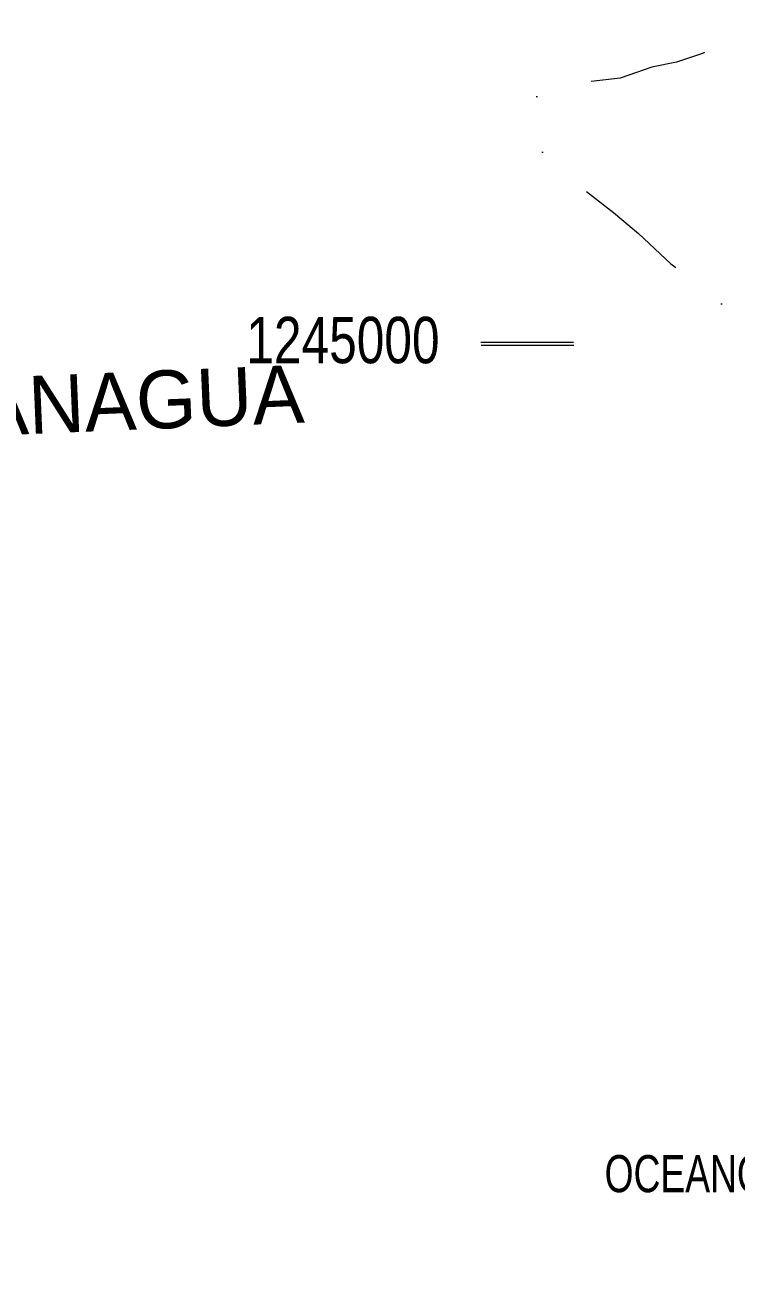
# Model space of a CAD drawing. Header units: inches. Extents: x 610851 to 630254, y 1234683 to 1264905.
# Drawn here: x 622566 to 622873, y 1244317 to 1244851 of the extents above; entities that cross this region are included whole.
import ezdxf
from ezdxf.enums import TextEntityAlignment as Align

# ---------------------------------------------------------------- set-up
doc = ezdxf.new("R2010")
doc.units = ezdxf.units.IN
doc.header["$MEASUREMENT"] = 0
doc.linetypes.add('DGN6', pattern=[126.423315, 0, -25.284663, 50.569326, -25.284663, 0, -25.284663])
for name, color, linetype, lineweight in [('ACTUALIZACION SIT 2011', 7, 'Continuous', 0), ('Level 17', 7, 'Continuous', 0), ('Level 2', 7, 'Continuous', 0), ('Level 7', 7, 'Continuous', 0)]:
    doc.layers.add(name, color=color, linetype=linetype, lineweight=lineweight)
doc.styles.add('Styledgn003', font='dgn003.shx')
doc.styles.add('Styledgn032', font='dgn032.shx')

# ---------------------------------------------------------------- blocks, each defined once
blk = doc.blocks.new('COOBOR11')
at = {"layer": 'Level 17', "color": 2, "linetype": 'Continuous', "lineweight": 0}
blk.add_line((20, 0), (-20, 0), dxfattribs=at)
blk = doc.blocks.new('ORIGEN11')
at = {"color": 7, "linetype": 'Continuous', "lineweight": 0}
blk.add_blockref('COOBOR11', (0, 0), dxfattribs=at)
blk = doc.blocks.new('COOBOR15')
at = {"layer": 'Level 17', "color": 2, "linetype": 'Continuous', "lineweight": 0}
blk.add_line((19.99, 0), (-19.99, 0), dxfattribs=at)
blk = doc.blocks.new('ORIGEN15')
at = {"color": 7, "linetype": 'Continuous', "lineweight": 0}
blk.add_blockref('COOBOR15', (0, 0), dxfattribs=at)
blk = doc.blocks.new('COOBOR26')
at = {"layer": 'Level 17', "color": 2, "linetype": 'Continuous', "lineweight": 0}
blk.add_line((20, 0), (-20, 0), dxfattribs=at)
blk = doc.blocks.new('ORIGEN26')
at = {"color": 7, "linetype": 'Continuous', "lineweight": 0}
blk.add_blockref('COOBOR26', (0, 0), dxfattribs=at)
blk = doc.blocks.new('COOBOR30')
at = {"layer": 'Level 17', "color": 2, "linetype": 'Continuous', "lineweight": 0}
blk.add_line((19.99, 0), (-19.99, 0), dxfattribs=at)
blk = doc.blocks.new('ORIGEN30')
at = {"color": 7, "linetype": 'Continuous', "lineweight": 0}
blk.add_blockref('COOBOR30', (0, 0), dxfattribs=at)
blk = doc.blocks.new('COOBOR41')
at = {"layer": 'Level 17', "color": 2, "linetype": 'Continuous', "lineweight": 0}
blk.add_line((20, 0), (-20, 0), dxfattribs=at)
blk = doc.blocks.new('ORIGEN41')
at = {"color": 7, "linetype": 'Continuous', "lineweight": 0}
blk.add_blockref('COOBOR41', (0, 0), dxfattribs=at)
blk = doc.blocks.new('COOBOR45')
at = {"layer": 'Level 17', "color": 2, "linetype": 'Continuous', "lineweight": 0}
blk.add_line((19.99, 0), (-19.99, 0), dxfattribs=at)
blk = doc.blocks.new('ORIGEN45')
at = {"color": 7, "linetype": 'Continuous', "lineweight": 0}
blk.add_blockref('COOBOR45', (0, 0), dxfattribs=at)

msp = doc.modelspace()

# ---------------------------------------------------------------- linework, layer by layer
at = {"layer": 'Level 2', "color": 1, "linetype": 'DGN6', "lineweight": 0, "flags": 128}
msp.add_lwpolyline([(622881.84858, 1244851.4212), (622858.63758, 1244838.9802), (622847.50958, 1244835.3062), (622836.87258, 1244833.1632), (622823.21858, 1244828.4462), (622809.02158, 1244826.7742), (622796.85558, 1244825.1232), (622789.76658, 1244823.5252), (622786.76158, 1244819.9352), (622785.35058, 1244810.2612), (622787.51658, 1244798.5902), (622799.32858, 1244787.0202), (622808.04158, 1244779.9922), (622820.33658, 1244770.4602), (622831.10358, 1244761.4202), (622844.96358, 1244748.3452), (622859.81558, 1244737.3142), (622874.17758, 1244724.7532), (622883.99458, 1244710.1112), (622890.68758, 1244702.0462), (622902.64158, 1244678.2762), (622912.63458, 1244648.3842), (622920.40858, 1244634.7382), (622935.88558, 1244613.5462), (622944.75158, 1244593.3022), (622956.14958, 1244573.5922), (622963.41058, 1244560.4492), (622970.10458, 1244552.3842), (622980.97758, 1244534.1952), (622990.45158, 1244505.3152), (623001.41858, 1244478.9922), (623008.72658, 1244461.7822), (623020.36058, 1244421.7402), (623033.22758, 1244362.9002), (623036.68658, 1244327.3482), (623037.77758, 1244277.0292), (623037.30958, 1244229.7442), (623034.16258, 1244194.6332), (623029.52858, 1244156.4562), (623014.25058, 1244116.6432), (623014.06058, 1244089.1892), (622999.95758, 1244035.6622), (622986.96458, 1244017.7342), (622976.92958, 1244007.4632), (622972.46658, 1243998.2652), (622966.94658, 1243992.6162), (622957.51358, 1243974.2172), (622944.49158, 1243958.8302), (622935.99058, 1243947.5582), (622930.01058, 1243937.8372), (622925.04058, 1243928.6342), (622921.53358, 1243924.5312)], dxfattribs=at)
msp.add_lwpolyline([(622881.84858, 1244851.4212), (622858.63758, 1244838.9802), (622847.50958, 1244835.3062), (622836.87258, 1244833.1632), (622823.21858, 1244828.4462), (622809.02158, 1244826.7742), (622796.85558, 1244825.1232), (622789.76658, 1244823.5252), (622786.76158, 1244819.9352), (622785.35058, 1244810.2612), (622787.51658, 1244798.5902), (622799.32858, 1244787.0202), (622808.04158, 1244779.9922), (622820.33658, 1244770.4602), (622831.10358, 1244761.4202), (622844.96358, 1244748.3452), (622859.81558, 1244737.3142), (622874.17758, 1244724.7532), (622883.99458, 1244710.1112), (622890.68758, 1244702.0462), (622902.64158, 1244678.2762), (622912.63458, 1244648.3842), (622920.40858, 1244634.7382), (622935.88558, 1244613.5462), (622944.75158, 1244593.3022), (622956.14958, 1244573.5922), (622963.41058, 1244560.4492), (622970.10458, 1244552.3842), (622980.97758, 1244534.1952), (622990.45158, 1244505.3152), (623001.41858, 1244478.9922), (623008.72658, 1244461.7822), (623020.36058, 1244421.7402), (623033.22758, 1244362.9002), (623036.68658, 1244327.3482), (623037.77758, 1244277.0292), (623037.30958, 1244229.7442), (623034.16258, 1244194.6332), (623029.52858, 1244156.4562), (623014.25058, 1244116.6432), (623014.06058, 1244089.1892), (622999.95758, 1244035.6622), (622986.96458, 1244017.7342), (622976.92958, 1244007.4632), (622972.46658, 1243998.2652), (622966.94658, 1243992.6162), (622957.51358, 1243974.2172), (622944.49158, 1243958.8302), (622935.99058, 1243947.5582), (622930.01058, 1243937.8372), (622925.04058, 1243928.6342), (622921.53358, 1243924.5312)], dxfattribs=at)
msp.add_lwpolyline([(622881.84858, 1244851.4212), (622858.63758, 1244838.9802), (622847.50958, 1244835.3062), (622836.87258, 1244833.1632), (622823.21858, 1244828.4462), (622809.02158, 1244826.7742), (622796.85558, 1244825.1232), (622789.76658, 1244823.5252), (622786.76158, 1244819.9352), (622785.35058, 1244810.2612), (622787.51658, 1244798.5902), (622799.32858, 1244787.0202), (622808.04158, 1244779.9922), (622820.33658, 1244770.4602), (622831.10358, 1244761.4202), (622844.96358, 1244748.3452), (622859.81558, 1244737.3142), (622874.17758, 1244724.7532), (622883.99458, 1244710.1112), (622890.68758, 1244702.0462), (622902.64158, 1244678.2762), (622912.63458, 1244648.3842), (622920.40858, 1244634.7382), (622935.88558, 1244613.5462), (622944.75158, 1244593.3022), (622956.14958, 1244573.5922), (622963.41058, 1244560.4492), (622970.10458, 1244552.3842), (622980.97758, 1244534.1952), (622990.45158, 1244505.3152), (623001.41858, 1244478.9922), (623008.72658, 1244461.7822), (623020.36058, 1244421.7402), (623033.22758, 1244362.9002), (623036.68658, 1244327.3482), (623037.77758, 1244277.0292), (623037.30958, 1244229.7442), (623034.16258, 1244194.6332), (623029.52858, 1244156.4562), (623014.25058, 1244116.6432), (623014.06058, 1244089.1892), (622999.95758, 1244035.6622), (622986.96458, 1244017.7342), (622976.92958, 1244007.4632), (622972.46658, 1243998.2652), (622966.94658, 1243992.6162), (622957.51358, 1243974.2172), (622944.49158, 1243958.8302), (622935.99058, 1243947.5582), (622930.01058, 1243937.8372), (622925.04058, 1243928.6342), (622921.53358, 1243924.5312)], dxfattribs=at)

# ---------------------------------------------------------------- block references
at = {"color": 7, "linetype": 'Continuous', "lineweight": 0}
for name, p in [('ORIGEN15', (622783.05058, 1244714.4082)), ('ORIGEN30', (622783.05058, 1244714.4082)), ('ORIGEN45', (622783.05058, 1244714.4082)), ('ORIGEN11', (622783.20258, 1244713.0642)), ('ORIGEN26', (622783.20258, 1244713.0642)), ('ORIGEN41', (622783.20258, 1244713.0642))]:
    msp.add_blockref(name, p, dxfattribs=at)

# ---------------------------------------------------------------- texts
at = {"layer": 'ACTUALIZACION SIT 2011', "color": 3, "linetype": 'Continuous', "lineweight": 0, "style": 'Styledgn032'}
msp.add_text('NO EMITIR. MAPAS TRABAJANDOSE EN MANAGUA', height=25, rotation=2.4, dxfattribs=at).set_placement((622276.61622, 1244675.12398), align=Align.MIDDLE_CENTER)
at = {"layer": 'Level 17', "color": 2, "linetype": 'Continuous', "lineweight": 0, "style": 'Styledgn003', "width": 0.8}
msp.add_text('1245000', height=19.999998, dxfattribs=at).set_placement((622703.64632, 1244715.4232), align=Align.MIDDLE_CENTER)
msp.add_text('1245000', height=19.999998, dxfattribs=at).set_placement((622703.64632, 1244715.4232), align=Align.MIDDLE_CENTER)
msp.add_text('1245000', height=19.999998, dxfattribs=at).set_placement((622703.64632, 1244715.4232), align=Align.MIDDLE_CENTER)
at = {"layer": 'Level 7', "color": 7, "linetype": 'Continuous', "lineweight": 0, "style": 'Styledgn003', "width": 0.75}
msp.add_text('OCEANO PACIFICO', height=16.000002, dxfattribs=at).set_placement((622891.34624, 1244355.80521), align=Align.MIDDLE_CENTER)
msp.add_text('OCEANO PACIFICO', height=16.000002, dxfattribs=at).set_placement((622891.34624, 1244355.80521), align=Align.MIDDLE_CENTER)
msp.add_text('OCEANO PACIFICO', height=16.000002, dxfattribs=at).set_placement((622891.34624, 1244355.80521), align=Align.MIDDLE_CENTER)

doc.saveas('drawing.dxf')
